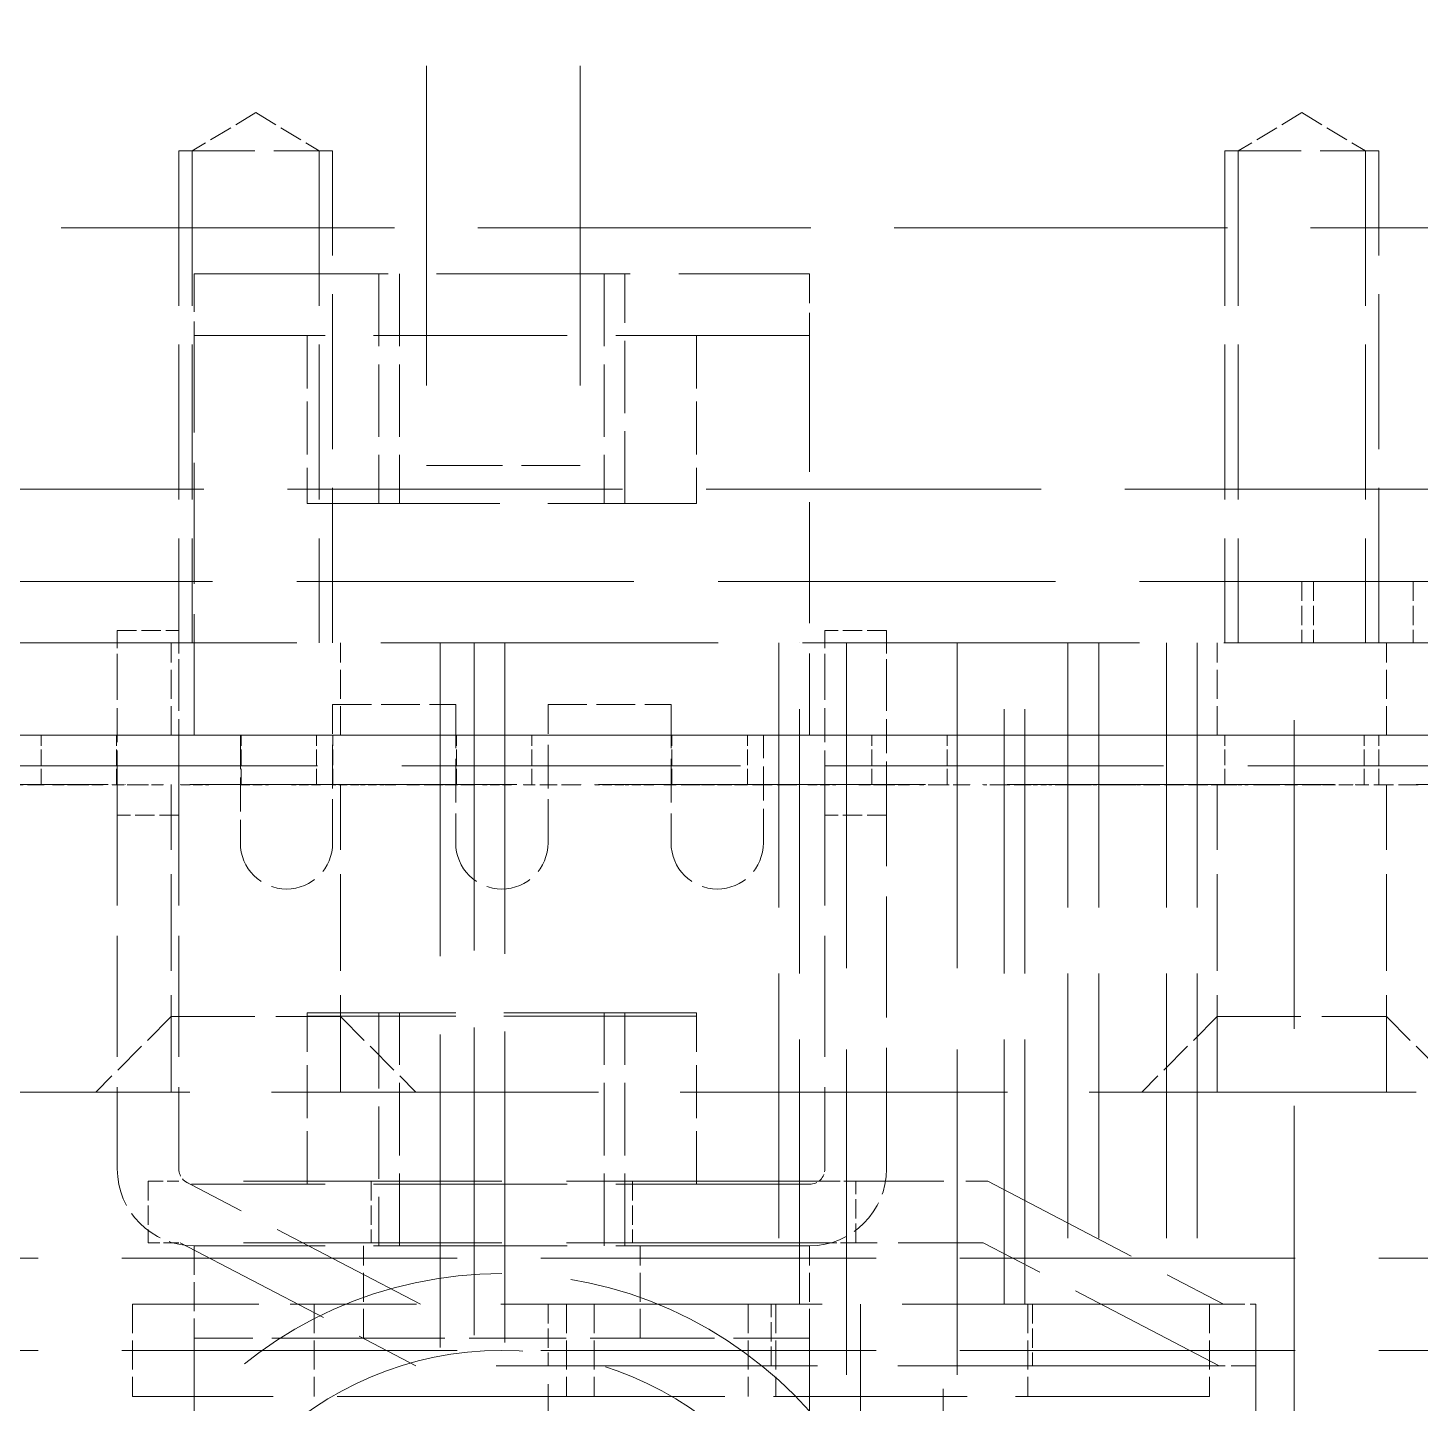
# Model space of a CAD drawing. Header units: millimetres. Extents: x 0 to 5945, y 0 to 4205.
# Drawn here: x 1910.47 to 1955.72, y 2273.24 to 2317.96 of the extents above; entities that cross this region are included whole.
import ezdxf

# ---------------------------------------------------------------- set-up
doc = ezdxf.new("R2010")
doc.units = ezdxf.units.MM
doc.header["$LTSCALE"] = 5
doc.linetypes.add('DASHED', pattern=[0.2067, 0.1654, -0.0413])
doc.layers.add('가려진 것(ISO)', color=2, linetype='DASHED', lineweight=18)

msp = doc.modelspace()

# ---------------------------------------------------------------- linework, layer by layer
at = {"layer": '가려진 것(ISO)', "ltscale": 12.578616}
for p, q in [((1923.426, 2368.726), (1923.426, 2303.726)), ((1928.426, 2368.726), (1928.426, 2303.726)), ((1927.376, 2250.457), (1927.376, 2276.457)), ((1950.376, 2276.457), (1950.376, 2250.457))]:
    msp.add_line(p, q, dxfattribs=at)
at = {"layer": '가려진 것(ISO)', "ltscale": 0.918509}
for p, q in [((1917.876, 2315.199), (1915.809, 2313.957)), ((1917.876, 2315.199), (1919.943, 2313.957)), ((1951.876, 2315.199), (1949.809, 2313.957)), ((1951.876, 2315.199), (1953.943, 2313.957))]:
    msp.add_line(p, q, dxfattribs=at)
at = {"layer": '가려진 것(ISO)', "ltscale": 6.094929}
for p, q in [((1915.376, 2313.957), (1915.376, 2297.957)), ((1915.809, 2313.957), (1915.809, 2297.957)), ((1919.943, 2313.957), (1919.943, 2297.957)), ((1920.376, 2297.957), (1920.376, 2313.957)), ((1949.376, 2313.957), (1949.376, 2297.957)), ((1949.809, 2313.957), (1949.809, 2297.957)), ((1953.943, 2313.957), (1953.943, 2297.957)), ((1954.376, 2297.957), (1954.376, 2313.957))]:
    msp.add_line(p, q, dxfattribs=at)
at = {"layer": '가려진 것(ISO)', "ltscale": 2.991791}
for p, q in [((1915.376, 2313.957), (1920.376, 2313.957)), ((1949.376, 2313.957), (1954.376, 2313.957)), ((1923.426, 2303.726), (1928.426, 2303.726)), ((1920.876, 2275.357), (1915.876, 2275.357)), ((1935.876, 2275.357), (1930.876, 2275.357))]:
    msp.add_line(p, q, dxfattribs=at)
at = {"layer": '가려진 것(ISO)', "ltscale": 13.096966}
msp.add_line((1654.376, 2311.457), (2033.376, 2311.457), dxfattribs=at)
at = {"layer": '가려진 것(ISO)', "ltscale": 7.618686}
for p, q in [((1915.876, 2309.957), (1935.876, 2309.957)), ((1935.876, 2307.957), (1915.876, 2307.957)), ((1935.876, 2280.357), (1915.876, 2280.357)), ((1935.876, 2278.357), (1915.876, 2278.357)), ((1948.876, 2273.457), (1928.876, 2273.457))]:
    msp.add_line(p, q, dxfattribs=at)
at = {"layer": '가려진 것(ISO)', "ltscale": 1.495845}
for p, q in [((1915.876, 2309.957), (1915.876, 2307.457)), ((1935.876, 2307.457), (1935.876, 2309.957))]:
    msp.add_line(p, q, dxfattribs=at)
at = {"layer": '가려진 것(ISO)', "ltscale": 2.845517}
for p, q in [((1921.876, 2309.957), (1921.876, 2302.487)), ((1922.553, 2309.957), (1922.553, 2302.487)), ((1929.2, 2309.957), (1929.2, 2302.487)), ((1929.876, 2302.487), (1929.876, 2309.957)), ((1921.876, 2285.827), (1921.876, 2278.357)), ((1922.553, 2278.357), (1922.553, 2285.827)), ((1929.2, 2278.357), (1929.2, 2285.827)), ((1929.876, 2278.357), (1929.876, 2285.827))]:
    msp.add_line(p, q, dxfattribs=at)
at = {"layer": '가려진 것(ISO)', "ltscale": 2.083638}
for p, q in [((1919.551, 2307.957), (1919.551, 2302.487)), ((1932.201, 2307.957), (1932.201, 2302.487)), ((1919.551, 2280.357), (1919.551, 2285.827)), ((1932.201, 2280.357), (1932.201, 2285.827))]:
    msp.add_line(p, q, dxfattribs=at)
at = {"layer": '가려진 것(ISO)', "ltscale": 4.761642}
for p, q in [((1915.876, 2294.957), (1915.876, 2307.457)), ((1935.876, 2307.457), (1935.876, 2294.957)), ((1913.376, 2293.357), (1913.376, 2280.857)), ((1915.376, 2293.357), (1915.376, 2280.857)), ((1936.376, 2293.357), (1936.376, 2280.857)), ((1938.376, 2280.857), (1938.376, 2293.357))]:
    msp.add_line(p, q, dxfattribs=at)
at = {"layer": '가려진 것(ISO)', "ltscale": 13.164261}
msp.add_line((2133.876, 2302.957), (1875.376, 2302.957), dxfattribs=at)
at = {"layer": '가려진 것(ISO)', "ltscale": 7.569383}
for p, q in [((1919.551, 2302.487), (1932.201, 2302.487)), ((1932.201, 2285.927), (1919.551, 2285.927)), ((1932.201, 2285.827), (1919.551, 2285.827))]:
    msp.add_line(p, q, dxfattribs=at)
at = {"layer": '가려진 것(ISO)', "ltscale": 13.252995}
for p, q in [((1617.876, 2299.957), (2069.876, 2299.957)), ((2069.876, 2297.957), (1617.876, 2297.957))]:
    msp.add_line(p, q, dxfattribs=at)
at = {"layer": '가려진 것(ISO)', "ltscale": 0.761779}
for p, q in [((1951.876, 2299.957), (1951.876, 2297.957)), ((1952.255, 2299.957), (1952.255, 2297.957)), ((1955.497, 2299.957), (1955.497, 2297.957)), ((1913.376, 2298.357), (1915.376, 2298.357)), ((1938.376, 2298.357), (1936.376, 2298.357)), ((1915.376, 2292.357), (1913.376, 2292.357)), ((1938.376, 2292.357), (1936.376, 2292.357)), ((1914.376, 2280.457), (1914.376, 2278.457)), ((1921.626, 2280.457), (1921.626, 2278.457)), ((1930.126, 2280.457), (1930.126, 2278.457)), ((1937.376, 2278.457), (1937.376, 2280.457)), ((1927.376, 2276.457), (1927.376, 2274.457)), ((1934.626, 2274.457), (1934.626, 2276.457)), ((1943.126, 2276.457), (1943.126, 2274.457)), ((1950.376, 2276.457), (1950.376, 2274.457))]:
    msp.add_line(p, q, dxfattribs=at)
at = {"layer": '가려진 것(ISO)', "ltscale": 0.897467}
for p, q in [((1913.376, 2296.857), (1913.376, 2298.357)), ((1915.376, 2298.357), (1915.376, 2296.857)), ((1936.376, 2296.857), (1936.376, 2298.357)), ((1938.376, 2298.357), (1938.376, 2296.857))]:
    msp.add_line(p, q, dxfattribs=at)
at = {"layer": '가려진 것(ISO)', "ltscale": 1.142718}
for p, q in [((1915.126, 2294.957), (1915.126, 2297.957)), ((1920.626, 2294.957), (1920.626, 2297.957)), ((1949.126, 2294.957), (1949.126, 2297.957)), ((1954.626, 2294.957), (1954.626, 2297.957)), ((1915.876, 2278.357), (1915.876, 2275.357)), ((1921.376, 2275.357), (1921.376, 2278.357)), ((1930.376, 2275.357), (1930.376, 2278.357)), ((1935.876, 2275.357), (1935.876, 2278.357)), ((1913.876, 2276.457), (1913.876, 2273.457)), ((1919.776, 2276.457), (1919.776, 2273.457)), ((1927.976, 2276.457), (1927.976, 2273.457)), ((1928.876, 2276.457), (1928.876, 2273.457)), ((1933.876, 2276.457), (1933.876, 2273.457)), ((1934.776, 2276.457), (1934.776, 2273.457)), ((1942.976, 2276.457), (1942.976, 2273.457)), ((1948.876, 2276.457), (1948.876, 2273.457))]:
    msp.add_line(p, q, dxfattribs=at)
at = {"layer": '가려진 것(ISO)', "ltscale": 12.314143}
msp.add_line((1923.876, 2297.957), (1923.876, 2221.597), dxfattribs=at)
at = {"layer": '가려진 것(ISO)', "ltscale": 12.094824}
msp.add_line((1924.976, 2297.957), (1924.976, 2222.957), dxfattribs=at)
at = {"layer": '가려진 것(ISO)', "ltscale": 12.223835}
msp.add_line((1925.976, 2297.957), (1925.976, 2222.157), dxfattribs=at)
at = {"layer": '가려진 것(ISO)', "ltscale": 10.401548}
for p, q in [((1934.876, 2297.957), (1934.876, 2276.457)), ((1935.553, 2276.457), (1935.553, 2297.957)), ((1942.2, 2276.457), (1942.2, 2297.957)), ((1942.876, 2276.457), (1942.876, 2297.957)), ((1944.276, 2297.957), (1944.276, 2276.457)), ((1945.276, 2297.957), (1945.276, 2276.457)), ((1947.476, 2297.957), (1947.476, 2276.457)), ((1948.476, 2297.957), (1948.476, 2276.457))]:
    msp.add_line(p, q, dxfattribs=at)
at = {"layer": '가려진 것(ISO)', "ltscale": 12.78826}
for p, q in [((1937.076, 2297.957), (1937.076, 2218.657)), ((1940.676, 2297.957), (1940.676, 2218.657))]:
    msp.add_line(p, q, dxfattribs=at)
at = {"layer": '가려진 것(ISO)', "ltscale": 12.135139}
msp.add_line((1951.626, 2222.707), (1951.626, 2297.957), dxfattribs=at)
at = {"layer": '가려진 것(ISO)', "ltscale": 1.333188}
for p, q in [((1913.376, 2293.357), (1913.376, 2296.857)), ((1915.376, 2296.857), (1915.376, 2293.357)), ((1936.376, 2293.357), (1936.376, 2296.857)), ((1938.376, 2296.857), (1938.376, 2293.357)), ((1917.376, 2294.957), (1917.376, 2291.457)), ((1934.376, 2291.457), (1934.376, 2294.957))]:
    msp.add_line(p, q, dxfattribs=at)
at = {"layer": '가려진 것(ISO)', "ltscale": 1.714127}
for p, q in [((1920.376, 2291.457), (1920.376, 2295.957)), ((1924.376, 2295.957), (1924.376, 2291.457)), ((1927.376, 2291.457), (1927.376, 2295.957)), ((1931.376, 2295.957), (1931.376, 2291.457))]:
    msp.add_line(p, q, dxfattribs=at)
at = {"layer": '가려진 것(ISO)', "ltscale": 1.523657}
for p, q in [((1920.376, 2295.957), (1924.376, 2295.957)), ((1927.376, 2295.957), (1931.376, 2295.957))]:
    msp.add_line(p, q, dxfattribs=at)
at = {"layer": '가려진 것(ISO)', "ltscale": 12.855488}
for p, q in [((1875.873, 2294.957), (2061.879, 2294.957)), ((1875.873, 2293.357), (2061.879, 2293.357))]:
    msp.add_line(p, q, dxfattribs=at)
at = {"layer": '가려진 것(ISO)', "ltscale": 12.855069}
for p, q in [((2061.876, 2294.957), (1875.876, 2294.957)), ((1875.876, 2293.357), (2061.876, 2293.357)), ((2061.876, 2283.357), (1875.876, 2283.357))]:
    msp.add_line(p, q, dxfattribs=at)
at = {"layer": '가려진 것(ISO)', "ltscale": 0.609403}
for p, q in [((1910.906, 2293.357), (1910.906, 2294.957)), ((1913.355, 2293.357), (1913.355, 2294.957)), ((1915.377, 2293.357), (1915.377, 2294.957)), ((1917.405, 2293.357), (1917.405, 2294.957)), ((1919.855, 2293.357), (1919.855, 2294.957)), ((1920.377, 2293.357), (1920.377, 2294.957)), ((1924.405, 2293.357), (1924.405, 2294.957)), ((1926.855, 2293.357), (1926.855, 2294.957)), ((1931.405, 2293.357), (1931.405, 2294.957)), ((1933.855, 2293.357), (1933.855, 2294.957)), ((1937.905, 2293.357), (1937.905, 2294.957)), ((1940.354, 2293.357), (1940.354, 2294.957)), ((1949.376, 2293.357), (1949.376, 2294.957)), ((1953.902, 2293.357), (1953.902, 2294.957)), ((1954.376, 2293.357), (1954.376, 2294.957))]:
    msp.add_line(p, q, dxfattribs=at)
at = {"layer": '가려진 것(ISO)', "ltscale": 13.304306}
for p, q in [((1908.876, 2293.957), (2018.876, 2293.957)), ((1937.535, 2276.457), (1937.535, 2248.957)), ((1940.218, 2248.957), (1940.218, 2276.457))]:
    msp.add_line(p, q, dxfattribs=at)
at = {"layer": '가려진 것(ISO)', "ltscale": 0.003709}
for p, q in [((1910.68, 2293.357), (1910.68, 2293.347)), ((1910.996, 2293.357), (1910.996, 2293.347)), ((1911.268, 2293.357), (1911.268, 2293.347)), ((1911.269, 2293.357), (1911.269, 2293.347)), ((1911.326, 2293.357), (1911.326, 2293.347)), ((1911.642, 2293.357), (1911.642, 2293.347)), ((1911.696, 2293.357), (1911.696, 2293.347)), ((1912.601, 2293.357), (1912.601, 2293.347)), ((1912.917, 2293.357), (1912.917, 2293.347)), ((1912.921, 2293.357), (1912.921, 2293.347)), ((1913.21, 2293.357), (1913.21, 2293.347)), ((1913.211, 2293.357), (1913.211, 2293.347)), ((1913.268, 2293.357), (1913.268, 2293.347)), ((1913.584, 2293.357), (1913.584, 2293.347)), ((1913.637, 2293.357), (1913.637, 2293.347)), ((1914.542, 2293.357), (1914.542, 2293.347)), ((1914.859, 2293.357), (1914.859, 2293.347)), ((1914.863, 2293.357), (1914.863, 2293.347)), ((1915.427, 2293.357), (1915.427, 2293.347)), ((1916.04, 2293.357), (1916.04, 2293.347)), ((1916.149, 2293.357), (1916.149, 2293.347)), ((1916.347, 2293.357), (1916.347, 2293.347)), ((1917.368, 2293.357), (1917.368, 2293.347)), ((1917.982, 2293.357), (1917.982, 2293.347)), ((1918.09, 2293.357), (1918.09, 2293.347)), ((1918.289, 2293.357), (1918.289, 2293.347)), ((1919.039, 2293.357), (1919.039, 2293.347)), ((1919.985, 2293.357), (1919.985, 2293.347)), ((1920.362, 2293.357), (1920.362, 2293.347)), ((1920.693, 2293.357), (1920.693, 2293.347)), ((1922.088, 2293.357), (1922.088, 2293.347)), ((1922.429, 2293.357), (1922.429, 2293.347)), ((1922.789, 2293.357), (1922.789, 2293.347)), ((1923.13, 2293.357), (1923.13, 2293.347)), ((1924.632, 2293.357), (1924.632, 2293.347)), ((1924.668, 2293.357), (1924.668, 2293.347)), ((1924.958, 2293.357), (1924.958, 2293.347)), ((1925, 2293.357), (1925, 2293.347)), ((1925.247, 2293.357), (1925.247, 2293.347)), ((1926.193, 2293.357), (1926.193, 2293.347)), ((1926.578, 2293.357), (1926.578, 2293.347)), ((1926.909, 2293.357), (1926.909, 2293.347)), ((1928.294, 2293.357), (1928.294, 2293.347)), ((1928.388, 2293.357), (1928.388, 2293.347)), ((1928.445, 2293.357), (1928.445, 2293.347)), ((1928.9, 2293.357), (1928.9, 2293.347)), ((1929.232, 2293.357), (1929.232, 2293.347)), ((1930.225, 2293.357), (1930.225, 2293.347)), ((1930.469, 2293.357), (1930.469, 2293.347)), ((1930.81, 2293.357), (1930.81, 2293.347)), ((1931.135, 2293.357), (1931.135, 2293.347)), ((1931.477, 2293.357), (1931.477, 2293.347)), ((1932.978, 2293.357), (1932.978, 2293.347)), ((1933.014, 2293.357), (1933.014, 2293.347)), ((1933.304, 2293.357), (1933.304, 2293.347)), ((1933.346, 2293.357), (1933.346, 2293.347)), ((1933.432, 2293.357), (1933.432, 2293.347)), ((1935.467, 2293.357), (1935.467, 2293.347)), ((1935.806, 2293.357), (1935.806, 2293.347)), ((1936.419, 2293.357), (1936.419, 2293.347)), ((1936.528, 2293.357), (1936.528, 2293.347)), ((1936.726, 2293.357), (1936.726, 2293.347)), ((1937.473, 2293.357), (1937.473, 2293.347)), ((1937.473, 2293.357), (1937.473, 2293.347)), ((1937.53, 2293.357), (1937.53, 2293.347)), ((1937.847, 2293.357), (1937.847, 2293.347)), ((1937.9, 2293.357), (1937.9, 2293.347)), ((1938.805, 2293.357), (1938.805, 2293.347)), ((1939.121, 2293.357), (1939.121, 2293.347)), ((1939.125, 2293.357), (1939.125, 2293.347)), ((1939.455, 2293.357), (1939.455, 2293.347)), ((1939.771, 2293.357), (1939.771, 2293.347)), ((1940.768, 2293.357), (1940.768, 2293.347)), ((1941.084, 2293.357), (1941.084, 2293.347)), ((1941.507, 2293.357), (1941.507, 2293.347)), ((1941.839, 2293.357), (1941.839, 2293.347)), ((1942.248, 2293.357), (1942.248, 2293.347)), ((1942.481, 2293.357), (1942.481, 2293.347)), ((1943.081, 2293.357), (1943.081, 2293.347)), ((1943.138, 2293.357), (1943.138, 2293.347)), ((1943.529, 2293.357), (1943.529, 2293.347)), ((1943.574, 2293.357), (1943.574, 2293.347)), ((1943.624, 2293.357), (1943.624, 2293.347)), ((1943.963, 2293.357), (1943.963, 2293.347)), ((1944.287, 2293.357), (1944.287, 2293.347)), ((1944.451, 2293.357), (1944.451, 2293.347)), ((1944.628, 2293.357), (1944.628, 2293.347)), ((1945.038, 2293.357), (1945.038, 2293.347)), ((1945.23, 2293.357), (1945.23, 2293.347)), ((1945.438, 2293.357), (1945.438, 2293.347)), ((1945.832, 2293.357), (1945.832, 2293.347)), ((1945.991, 2293.357), (1945.991, 2293.347)), ((1946.156, 2293.357), (1946.156, 2293.347)), ((1946.505, 2293.357), (1946.505, 2293.347)), ((1946.825, 2293.357), (1946.825, 2293.347)), ((1946.839, 2293.357), (1946.839, 2293.347)), ((1948.816, 2293.357), (1948.816, 2293.347)), ((1948.86, 2293.357), (1948.86, 2293.347)), ((1949.167, 2293.357), (1949.167, 2293.347)), ((1949.441, 2293.357), (1949.441, 2293.347)), ((1949.537, 2293.357), (1949.537, 2293.347)), ((1949.777, 2293.357), (1949.777, 2293.347)), ((1949.948, 2293.357), (1949.948, 2293.347)), ((1950.135, 2293.357), (1950.135, 2293.347)), ((1950.387, 2293.357), (1950.387, 2293.347)), ((1950.489, 2293.357), (1950.489, 2293.347)), ((1950.779, 2293.357), (1950.779, 2293.347)), ((1951.156, 2293.357), (1951.156, 2293.347)), ((1951.324, 2293.357), (1951.324, 2293.347)), ((1951.665, 2293.357), (1951.665, 2293.347)), ((1953.167, 2293.357), (1953.167, 2293.347)), ((1953.203, 2293.357), (1953.203, 2293.347)), ((1953.493, 2293.357), (1953.493, 2293.347)), ((1953.534, 2293.357), (1953.534, 2293.347)), ((1953.62, 2293.357), (1953.62, 2293.347)), ((1955.655, 2293.357), (1955.655, 2293.347))]:
    msp.add_line(p, q, dxfattribs=at)
at = {"layer": '가려진 것(ISO)', "ltscale": 0.001352}
for p, q in [((1912.921, 2293.347), (1912.917, 2293.347)), ((1914.863, 2293.347), (1914.859, 2293.347)), ((1939.125, 2293.347), (1939.121, 2293.347))]:
    msp.add_line(p, q, dxfattribs=at)
at = {"layer": '가려진 것(ISO)', "ltscale": 3.809293}
for p, q in [((1915.126, 2283.357), (1915.126, 2293.357)), ((1920.626, 2283.357), (1920.626, 2293.357)), ((1949.126, 2283.357), (1949.126, 2293.357)), ((1954.626, 2283.357), (1954.626, 2293.357)), ((1920.876, 2275.357), (1930.876, 2275.357))]:
    msp.add_line(p, q, dxfattribs=at)
at = {"layer": '가려진 것(ISO)', "ltscale": 0.075391}
for p, q in [((1916.347, 2293.347), (1916.149, 2293.347)), ((1918.289, 2293.347), (1918.09, 2293.347)), ((1936.726, 2293.347), (1936.528, 2293.347))]:
    msp.add_line(p, q, dxfattribs=at)
at = {"layer": '가려진 것(ISO)', "ltscale": 0.359934}
for p, q in [((1919.985, 2293.347), (1919.039, 2293.347)), ((1926.193, 2293.347), (1925.247, 2293.347))]:
    msp.add_line(p, q, dxfattribs=at)
at = {"layer": '가려진 것(ISO)', "ltscale": 0.327996}
msp.add_line((1921.223, 2293.347), (1920.362, 2293.347), dxfattribs=at)
at = {"layer": '가려진 것(ISO)', "ltscale": 0.016372}
for p, q in [((1925, 2293.347), (1924.958, 2293.347)), ((1933.346, 2293.347), (1933.304, 2293.347)), ((1953.534, 2293.347), (1953.493, 2293.347))]:
    msp.add_line(p, q, dxfattribs=at)
at = {"layer": '가려진 것(ISO)', "ltscale": 0.689481}
msp.add_line((1928.388, 2293.347), (1926.578, 2293.347), dxfattribs=at)
at = {"layer": '가려진 것(ISO)', "ltscale": 0.021676}
msp.add_line((1928.445, 2293.347), (1928.388, 2293.347), dxfattribs=at)
at = {"layer": '가려진 것(ISO)', "ltscale": 0.359208}
msp.add_line((1929.844, 2293.347), (1928.9, 2293.347), dxfattribs=at)
at = {"layer": '가려진 것(ISO)', "ltscale": 0.775135}
for p, q in [((1935.467, 2293.347), (1933.432, 2293.347)), ((1955.655, 2293.347), (1953.62, 2293.347))]:
    msp.add_line(p, q, dxfattribs=at)
at = {"layer": '가려진 것(ISO)', "ltscale": 0.126202}
msp.add_line((1941.839, 2293.347), (1941.507, 2293.347), dxfattribs=at)
at = {"layer": '가려진 것(ISO)', "ltscale": 0.66818}
msp.add_line((1943.081, 2293.347), (1941.839, 2293.347), dxfattribs=at)
at = {"layer": '가려진 것(ISO)', "ltscale": 0.170481}
msp.add_line((1943.529, 2293.347), (1943.081, 2293.347), dxfattribs=at)
at = {"layer": '가려진 것(ISO)', "ltscale": 0.029292}
msp.add_line((1943.574, 2293.347), (1943.529, 2293.347), dxfattribs=at)
at = {"layer": '가려진 것(ISO)', "ltscale": 0.129106}
msp.add_line((1943.963, 2293.347), (1943.624, 2293.347), dxfattribs=at)
at = {"layer": '가려진 것(ISO)', "ltscale": 0.640811}
msp.add_line((1944.344, 2293.347), (1943.963, 2293.347), dxfattribs=at)
at = {"layer": '가려진 것(ISO)', "ltscale": 0.667941}
msp.add_line((1945.038, 2293.347), (1944.563, 2293.347), dxfattribs=at)
at = {"layer": '가려진 것(ISO)', "ltscale": 0.152334}
msp.add_line((1945.438, 2293.347), (1945.038, 2293.347), dxfattribs=at)
at = {"layer": '가려진 것(ISO)', "ltscale": 0.500828}
msp.add_line((1945.796, 2293.347), (1945.438, 2293.347), dxfattribs=at)
at = {"layer": '가려진 것(ISO)', "ltscale": 0.629646}
msp.add_line((1946.505, 2293.347), (1946.114, 2293.347), dxfattribs=at)
at = {"layer": '가려진 것(ISO)', "ltscale": 0.126928}
msp.add_line((1946.839, 2293.347), (1946.505, 2293.347), dxfattribs=at)
at = {"layer": '가려진 것(ISO)', "ltscale": 0.753358}
msp.add_line((1948.816, 2293.347), (1946.839, 2293.347), dxfattribs=at)
at = {"layer": '가려진 것(ISO)', "ltscale": 1.0201}
msp.add_line((1949.777, 2293.347), (1948.816, 2293.347), dxfattribs=at)
at = {"layer": '가려진 것(ISO)', "ltscale": 0.136365}
msp.add_line((1950.135, 2293.347), (1949.777, 2293.347), dxfattribs=at)
at = {"layer": '가려진 것(ISO)', "ltscale": 1.028658}
msp.add_line((1951.156, 2293.347), (1950.135, 2293.347), dxfattribs=at)
at = {"layer": '가려진 것(ISO)', "ltscale": 1.319787}
for p, q in [((1915.126, 2285.807), (1912.676, 2283.357)), ((1920.626, 2285.807), (1923.076, 2283.357)), ((1949.126, 2285.807), (1946.676, 2283.357)), ((1954.626, 2285.807), (1957.076, 2283.357))]:
    msp.add_line(p, q, dxfattribs=at)
at = {"layer": '가려진 것(ISO)', "ltscale": 3.290979}
for p, q in [((1915.126, 2285.807), (1920.626, 2285.807)), ((1949.126, 2285.807), (1954.626, 2285.807))]:
    msp.add_line(p, q, dxfattribs=at)
at = {"layer": '가려진 것(ISO)', "ltscale": 0.037994}
for p, q in [((1919.551, 2285.827), (1919.551, 2285.927)), ((1921.876, 2285.927), (1921.876, 2285.827)), ((1922.553, 2285.827), (1922.553, 2285.927)), ((1929.2, 2285.827), (1929.2, 2285.927)), ((1929.876, 2285.827), (1929.876, 2285.927)), ((1932.201, 2285.827), (1932.201, 2285.927))]:
    msp.add_line(p, q, dxfattribs=at)
at = {"layer": '가려진 것(ISO)', "ltscale": 0.598278}
for p, q in [((1914.376, 2280.457), (1915.376, 2280.457)), ((1936.376, 2280.457), (1937.376, 2280.457)), ((1915.376, 2278.457), (1914.376, 2278.457)), ((1937.376, 2278.457), (1936.376, 2278.457))]:
    msp.add_line(p, q, dxfattribs=at)
at = {"layer": '가려진 것(ISO)', "ltscale": 10.159652}
for p, q in [((1936.376, 2280.457), (1915.376, 2280.457)), ((1936.376, 2278.457), (1915.376, 2278.457))]:
    msp.add_line(p, q, dxfattribs=at)
at = {"layer": '가려진 것(ISO)', "ltscale": 6.357076}
for p, q in [((1923.229, 2276.457), (1915.566, 2280.457)), ((1941.671, 2280.457), (1949.334, 2276.457)), ((1915.419, 2278.457), (1923.082, 2274.457)), ((1949.186, 2274.457), (1941.523, 2278.457))]:
    msp.add_line(p, q, dxfattribs=at)
at = {"layer": '가려진 것(ISO)', "ltscale": 3.458755}
msp.add_line((1937.376, 2280.457), (1941.671, 2280.457), dxfattribs=at)
at = {"layer": '가려진 것(ISO)', "ltscale": 3.339893}
msp.add_line((1941.523, 2278.457), (1937.376, 2278.457), dxfattribs=at)
at = {"layer": '가려진 것(ISO)', "ltscale": 13.17814}
for p, q in [((1464.076, 2277.957), (2158.676, 2277.957)), ((1464.076, 2274.957), (2158.676, 2274.957))]:
    msp.add_line(p, q, dxfattribs=at)
at = {"layer": '가려진 것(ISO)', "ltscale": 4.95829}
msp.add_line((1913.876, 2276.457), (1923.229, 2276.457), dxfattribs=at)
at = {"layer": '가려진 것(ISO)', "ltscale": 12.629146}
for p, q in [((1949.334, 2276.457), (1923.229, 2276.457)), ((1949.186, 2274.457), (1923.082, 2274.457))]:
    msp.add_line(p, q, dxfattribs=at)
at = {"layer": '가려진 것(ISO)', "ltscale": 0.839537}
msp.add_line((1949.334, 2276.457), (1950.376, 2276.457), dxfattribs=at)
at = {"layer": '가려진 것(ISO)'}
msp.add_line((1950.376, 2276.457), (1950.376, 2276.457), dxfattribs=at)
at = {"layer": '가려진 것(ISO)', "ltscale": 5.33305}
for p, q in [((1915.876, 2261.357), (1915.876, 2275.357)), ((1935.876, 2275.357), (1935.876, 2261.357))]:
    msp.add_line(p, q, dxfattribs=at)
at = {"layer": '가려진 것(ISO)', "ltscale": 0.9584}
msp.add_line((1950.376, 2274.457), (1949.186, 2274.457), dxfattribs=at)
at = {"layer": '가려진 것(ISO)', "ltscale": 10.099219}
msp.add_line((1928.876, 2273.457), (1913.876, 2273.457), dxfattribs=at)
at = {"layer": '가려진 것(ISO)', "ltscale": 13.253357}
msp.add_circle((1925.876, 2264.057), 10.9, dxfattribs=at)
at = {"layer": '가려진 것(ISO)', "ltscale": 1.795034}
for centre in [(1918.876, 2291.457), (1925.876, 2291.457), (1932.876, 2291.457)]:
    msp.add_arc(centre, 1.5, 180, 0, dxfattribs=at)
at = {"layer": '가려진 것(ISO)', "ltscale": 1.495845}
for centre, start, end in [((1915.876, 2280.857), 180, 270), ((1935.876, 2280.857), 270, 0)]:
    msp.add_arc(centre, 2.5, start, end, dxfattribs=at)
at = {"layer": '가려진 것(ISO)', "ltscale": 0.299089}
for centre, start, end in [((1915.876, 2280.857), 180, 270), ((1935.876, 2280.857), 270, 0)]:
    msp.add_arc(centre, 0.5, start, end, dxfattribs=at)
at = {"layer": '가려진 것(ISO)', "ltscale": 10.922766}
msp.add_arc((1925.876, 2264.057), 13.4, 41.7318, 138.2682, dxfattribs=at)
at = {"layer": '가려진 것(ISO)', "ltscale": 0.651525}
for points in [[(1910.996, 2293.347), (1910.993, 2293.347), (1910.988, 2293.347), (1910.928, 2293.347), (1910.884, 2293.347), (1910.782, 2293.347), (1910.724, 2293.347), (1910.625, 2293.347), (1910.555, 2293.347), (1910.384, 2293.347), (1910.284, 2293.347), (1910.183, 2293.347)], [(1941.084, 2293.347), (1941.081, 2293.347), (1941.076, 2293.347), (1941.016, 2293.347), (1940.972, 2293.347), (1940.87, 2293.347), (1940.812, 2293.347), (1940.712, 2293.347), (1940.642, 2293.347), (1940.471, 2293.347), (1940.371, 2293.347), (1940.27, 2293.347)]]:
    msp.add_open_spline(points, degree=3, knots=[-0.09924293, -0.09924293, -0.09924293, -0.09924293, -0.08427682, -0.08427682, -0.07177672, -0.07177672, -0.0554502, -0.0554502, -0.03030284, -0.03030284, 0, 0, 0, 0], dxfattribs=at)
at = {"layer": '가려진 것(ISO)', "ltscale": 0.075635}
for points in [[(1911.305, 2293.347), (1911.292, 2293.347), (1911.282, 2293.347), (1911.271, 2293.347), (1911.269, 2293.347), (1911.268, 2293.347)], [(1913.247, 2293.347), (1913.234, 2293.347), (1913.224, 2293.347), (1913.213, 2293.347), (1913.211, 2293.347), (1913.21, 2293.347)], [(1937.509, 2293.347), (1937.496, 2293.347), (1937.486, 2293.347), (1937.475, 2293.347), (1937.474, 2293.347), (1937.473, 2293.347)]]:
    msp.add_open_spline(points, degree=3, knots=[-0.02186961, -0.02186961, -0.02186961, -0.02186961, -0.01093921, -0.01093921, -0.00191951, -0.00191951, -0.00191951, -0.00191951], dxfattribs=at)
at = {"layer": '가려진 것(ISO)', "ltscale": 0.021116}
for points in [[(1911.326, 2293.347), (1911.318, 2293.347), (1911.311, 2293.347), (1911.305, 2293.347)], [(1913.268, 2293.347), (1913.26, 2293.347), (1913.253, 2293.347), (1913.247, 2293.347)], [(1937.53, 2293.347), (1937.523, 2293.347), (1937.516, 2293.347), (1937.509, 2293.347)]]:
    msp.add_open_spline(points, degree=3, dxfattribs=at)
at = {"layer": '가려진 것(ISO)', "ltscale": 0.463038}
for points in [[(1912.138, 2293.347), (1912.026, 2293.347), (1911.913, 2293.347), (1911.722, 2293.347), (1911.644, 2293.347), (1911.528, 2293.347), (1911.467, 2293.347), (1911.364, 2293.347), (1911.337, 2293.347), (1911.326, 2293.347)], [(1914.079, 2293.347), (1913.968, 2293.347), (1913.854, 2293.347), (1913.664, 2293.347), (1913.586, 2293.347), (1913.469, 2293.347), (1913.408, 2293.347), (1913.305, 2293.347), (1913.278, 2293.347), (1913.268, 2293.347)], [(1938.342, 2293.347), (1938.23, 2293.347), (1938.117, 2293.347), (1937.926, 2293.347), (1937.849, 2293.347), (1937.732, 2293.347), (1937.671, 2293.347), (1937.568, 2293.347), (1937.541, 2293.347), (1937.53, 2293.347)]]:
    msp.add_open_spline(points, degree=3, knots=[-0.1727772, -0.1727772, -0.1727772, -0.1727772, -0.1148262, -0.1148262, -0.0684035, -0.0684035, -0.0352544, -0.0352544, 0, 0, 0, 0], dxfattribs=at)
at = {"layer": '가려진 것(ISO)', "ltscale": 0.446381}
for points in [[(1912.917, 2293.347), (1912.911, 2293.347), (1912.901, 2293.347), (1912.831, 2293.347), (1912.78, 2293.347), (1912.674, 2293.347), (1912.602, 2293.347), (1912.379, 2293.347), (1912.258, 2293.347), (1912.138, 2293.347)], [(1914.859, 2293.347), (1914.852, 2293.347), (1914.843, 2293.347), (1914.772, 2293.347), (1914.722, 2293.347), (1914.615, 2293.347), (1914.544, 2293.347), (1914.32, 2293.347), (1914.199, 2293.347), (1914.079, 2293.347)], [(1939.121, 2293.347), (1939.115, 2293.347), (1939.106, 2293.347), (1939.035, 2293.347), (1938.984, 2293.347), (1938.878, 2293.347), (1938.806, 2293.347), (1938.583, 2293.347), (1938.462, 2293.347), (1938.342, 2293.347)]]:
    msp.add_open_spline(points, degree=3, knots=[-0.1819671, -0.1819671, -0.1819671, -0.1819671, -0.1257077, -0.1257077, -0.0721462, -0.0721462, -0.0359768, -0.0359768, 0, 0, 0, 0], dxfattribs=at)
at = {"layer": '가려진 것(ISO)', "ltscale": 0.370298}
for points in [[(1916.149, 2293.347), (1916.089, 2293.347), (1915.989, 2293.347), (1915.805, 2293.347), (1915.662, 2293.347), (1915.427, 2293.347)], [(1918.09, 2293.347), (1918.031, 2293.347), (1917.93, 2293.347), (1917.747, 2293.347), (1917.604, 2293.347), (1917.368, 2293.347)], [(1936.528, 2293.347), (1936.468, 2293.347), (1936.368, 2293.347), (1936.184, 2293.347), (1936.041, 2293.347), (1935.806, 2293.347)]]:
    msp.add_open_spline(points, degree=3, knots=[-0.2007247, -0.2007247, -0.2007247, -0.2007247, -0.0779777, -0.0779777, 0, 0, 0, 0], dxfattribs=at)
at = {"layer": '가려진 것(ISO)', "ltscale": 0.170644}
msp.add_open_spline([(1921.669, 2293.347), (1921.609, 2293.347), (1921.541, 2293.347), (1921.397, 2293.347), (1921.307, 2293.347), (1921.223, 2293.347)], degree=3, knots=[-0.04350965, -0.04350965, -0.04350965, -0.04350965, -0.02517232, -0.02517232, 0, 0, 0, 0], dxfattribs=at)
at = {"layer": '가려진 것(ISO)', "ltscale": 0.156634}
msp.add_open_spline([(1922.035, 2293.347), (1921.984, 2293.347), (1921.928, 2293.347), (1921.805, 2293.347), (1921.738, 2293.347), (1921.669, 2293.347)], degree=3, knots=[-0.04129601, -0.04129601, -0.04129601, -0.04129601, -0.02118636, -0.02118636, 0, 0, 0, 0], dxfattribs=at)
at = {"layer": '가려진 것(ISO)', "ltscale": 0.430935}
msp.add_open_spline([(1922.429, 2293.347), (1922.425, 2293.347), (1922.418, 2293.347), (1922.364, 2293.347), (1922.325, 2293.347), (1922.212, 2293.347), (1922.134, 2293.347), (1922.035, 2293.347)], degree=3, knots=[-0.1071276, -0.1071276, -0.1071276, -0.1071276, -0.0721224, -0.0721224, -0.0386431, -0.0386431, 0, 0, 0, 0], dxfattribs=at)
at = {"layer": '가려진 것(ISO)', "ltscale": 0.746433}
for points in [[(1923.971, 2293.347), (1923.88, 2293.347), (1923.789, 2293.347), (1923.614, 2293.347), (1923.53, 2293.347), (1923.286, 2293.347), (1923.185, 2293.347), (1923.012, 2293.347), (1922.939, 2293.347), (1922.819, 2293.347), (1922.801, 2293.347), (1922.789, 2293.347)], [(1932.317, 2293.347), (1932.226, 2293.347), (1932.135, 2293.347), (1931.96, 2293.347), (1931.876, 2293.347), (1931.632, 2293.347), (1931.531, 2293.347), (1931.358, 2293.347), (1931.285, 2293.347), (1931.165, 2293.347), (1931.147, 2293.347), (1931.135, 2293.347)], [(1952.505, 2293.347), (1952.414, 2293.347), (1952.324, 2293.347), (1952.149, 2293.347), (1952.065, 2293.347), (1951.821, 2293.347), (1951.72, 2293.347), (1951.547, 2293.347), (1951.474, 2293.347), (1951.353, 2293.347), (1951.336, 2293.347), (1951.324, 2293.347)]]:
    msp.add_open_spline(points, degree=3, knots=[-0.1319183, -0.1319183, -0.1319183, -0.1319183, -0.1229579, -0.1229579, -0.1142716, -0.1142716, -0.0966273, -0.0966273, -0.059746, -0.059746, 0, 0, 0, 0], dxfattribs=at)
at = {"layer": '가려진 것(ISO)', "ltscale": 0.505275}
for points in [[(1924.958, 2293.347), (1924.932, 2293.347), (1924.898, 2293.347), (1924.81, 2293.347), (1924.758, 2293.347), (1924.627, 2293.347), (1924.531, 2293.347), (1924.263, 2293.347), (1924.118, 2293.347), (1923.971, 2293.347)], [(1933.304, 2293.347), (1933.278, 2293.347), (1933.244, 2293.347), (1933.156, 2293.347), (1933.104, 2293.347), (1932.973, 2293.347), (1932.877, 2293.347), (1932.609, 2293.347), (1932.464, 2293.347), (1932.317, 2293.347)], [(1953.493, 2293.347), (1953.467, 2293.347), (1953.432, 2293.347), (1953.344, 2293.347), (1953.293, 2293.347), (1953.162, 2293.347), (1953.065, 2293.347), (1952.798, 2293.347), (1952.652, 2293.347), (1952.505, 2293.347)]]:
    msp.add_open_spline(points, degree=3, knots=[-0.1621321, -0.1621321, -0.1621321, -0.1621321, -0.123132, -0.123132, -0.0865187, -0.0865187, -0.0440481, -0.0440481, 0, 0, 0, 0], dxfattribs=at)
at = {"layer": '가려진 것(ISO)', "ltscale": 0.145563}
msp.add_open_spline([(1930.225, 2293.347), (1930.173, 2293.347), (1930.115, 2293.347), (1929.992, 2293.347), (1929.915, 2293.347), (1929.844, 2293.347)], degree=3, knots=[-0.03704967, -0.03704967, -0.03704967, -0.03704967, -0.0215139, -0.0215139, 0, 0, 0, 0], dxfattribs=at)
at = {"layer": '가려진 것(ISO)', "ltscale": 0.381922}
msp.add_open_spline([(1930.81, 2293.347), (1930.805, 2293.347), (1930.798, 2293.347), (1930.744, 2293.347), (1930.702, 2293.347), (1930.611, 2293.347), (1930.551, 2293.347), (1930.416, 2293.347), (1930.321, 2293.347), (1930.225, 2293.347)], degree=3, knots=[-0.06823597, -0.06823597, -0.06823597, -0.06823597, -0.05822574, -0.05822574, -0.04694143, -0.04694143, -0.02923733, -0.02923733, 0, 0, 0, 0], dxfattribs=at)
at = {"layer": '가려진 것(ISO)', "ltscale": 0.652351}
msp.add_open_spline([(1940.27, 2293.347), (1940.21, 2293.347), (1940.149, 2293.347), (1940.036, 2293.347), (1939.983, 2293.347), (1939.89, 2293.347), (1939.811, 2293.347), (1939.65, 2293.347), (1939.593, 2293.347), (1939.512, 2293.347), (1939.478, 2293.347), (1939.455, 2293.347)], degree=3, knots=[-0.6723657, -0.6723657, -0.6723657, -0.6723657, -0.5144308, -0.5144308, -0.3691868, -0.3691868, -0.2448864, -0.2448864, -0.1215873, -0.1215873, 0, 0, 0, 0], dxfattribs=at)
at = {"layer": '가려진 것(ISO)', "ltscale": 0.199372}
msp.add_open_spline([(1944.451, 2293.347), (1944.436, 2293.347), (1944.419, 2293.347), (1944.384, 2293.347), (1944.365, 2293.347), (1944.344, 2293.347)], degree=3, knots=[-0.05236516, -0.05236516, -0.05236516, -0.05236516, -0.02630678, -0.02630678, 0, 0, 0, 0], dxfattribs=at)
at = {"layer": '가려진 것(ISO)', "ltscale": 0.181411}
msp.add_open_spline([(1944.563, 2293.347), (1944.556, 2293.347), (1944.537, 2293.347), (1944.503, 2293.347), (1944.473, 2293.347), (1944.451, 2293.347)], degree=3, knots=[-0.04197864, -0.04197864, -0.04197864, -0.04197864, -0.0292684, -0.0292684, 0, 0, 0, 0], dxfattribs=at)
at = {"layer": '가려진 것(ISO)', "ltscale": 0.34567}
msp.add_open_spline([(1945.991, 2293.347), (1945.969, 2293.347), (1945.942, 2293.347), (1945.877, 2293.347), (1945.838, 2293.347), (1945.796, 2293.347)], degree=3, knots=[-0.09063029, -0.09063029, -0.09063029, -0.09063029, -0.0470287, -0.0470287, 0, 0, 0, 0], dxfattribs=at)
at = {"layer": '가려진 것(ISO)', "ltscale": 0.212812}
msp.add_open_spline([(1946.114, 2293.347), (1946.091, 2293.347), (1946.067, 2293.347), (1946.026, 2293.347), (1946.008, 2293.347), (1945.991, 2293.347)], degree=3, knots=[-0.05560384, -0.05560384, -0.05560384, -0.05560384, -0.02595906, -0.02595906, 0, 0, 0, 0], dxfattribs=at)

doc.saveas('drawing.dxf')
